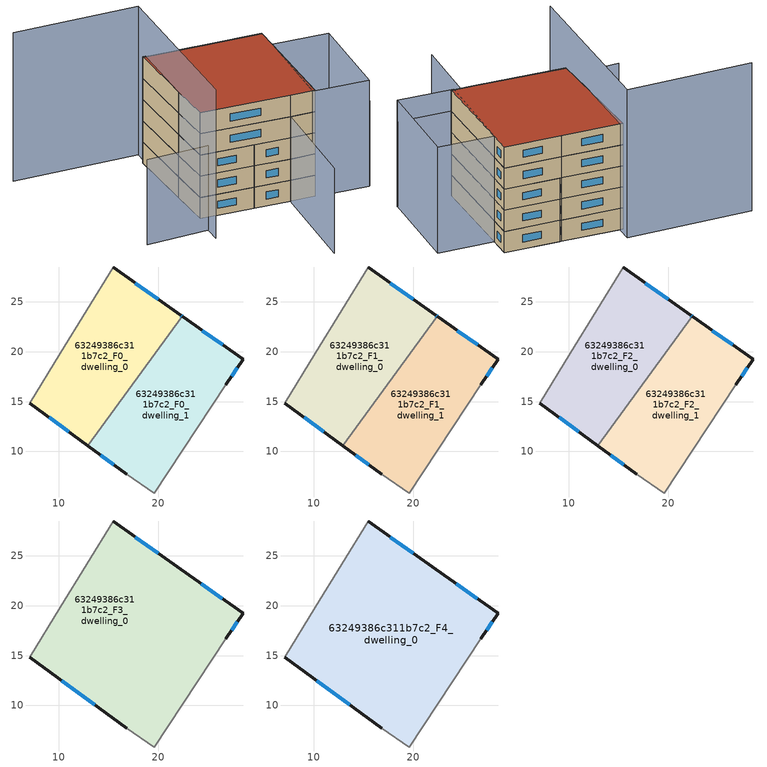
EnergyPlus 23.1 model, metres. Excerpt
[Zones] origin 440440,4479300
63249386c311b7c2_F0_dwelling_0
 floor ground (EU_floor_Construction): 12.93,10.56 22.4,23.55 22.24,23.66 15.46,28.51 10.16,19.84 7.1,14.82 z0
 wall outside (EU_wall_Construction): 15.46,28.51 22.24,23.66 22.4,23.55 / 12.93,10.56 7.1,14.82 z0:3
 wall adiabatic (EU_wall_Construction): 7.1,14.82 10.16,19.84 15.46,28.51 z0:3
 wall to 63249386c311b7c2_F0_dwelling_1 (EU_wall_Construction): 22.4,23.55 12.93,10.56 z0:3
 window (EU_Window_Construction): 17.71,26.91 19.99,25.27 / 22.29,23.63 22.35,23.59 / 11,11.97 9.04,13.4 z0.99:2.01
63249386c311b7c2_F0_dwelling_1
 floor ground (EU_floor_Construction): 19.6,5.81 26.8,16.67 28.54,19.26 22.4,23.55 12.93,10.56 16.85,7.7 z0
 wall outside (EU_wall_Construction): 16.85,7.7 12.93,10.56 / 22.4,23.55 28.54,19.26 26.8,16.67 z0:3
 wall adiabatic (EU_wall_Construction): 26.8,16.67 19.6,5.81 16.85,7.7 z0:3
 window (EU_Window_Construction): 15.56,8.65 14.23,9.61 / 24.44,22.13 26.5,20.68 / 27.96,18.4 27.38,17.53 z0.99:2.01
63249386c311b7c2_F1_dwelling_0
 floor to 63249386c311b7c2_F0_dwelling_0 (EU_floor_Construction): 12.93,10.56 22.4,23.55 22.24,23.66 15.46,28.51 10.16,19.84 7.1,14.82 z3
 wall outside (EU_wall_Construction): 15.46,28.51 22.24,23.66 22.4,23.55 / 12.93,10.56 7.1,14.82 z3:6
 wall adiabatic (EU_wall_Construction): 7.1,14.82 10.16,19.84 15.46,28.51 z3:6
 wall to 63249386c311b7c2_F1_dwelling_1 (EU_wall_Construction): 22.4,23.55 12.93,10.56 z3:6
 window (EU_Window_Construction): 17.71,26.91 19.99,25.27 / 22.29,23.63 22.35,23.59 / 11,11.97 9.04,13.4 z3.99:5.01
63249386c311b7c2_F1_dwelling_1
 floor to 63249386c311b7c2_F0_dwelling_1 (EU_floor_Construction): 19.6,5.81 26.8,16.67 28.54,19.26 22.4,23.55 12.93,10.56 16.85,7.7 z3
 wall outside (EU_wall_Construction): 16.85,7.7 12.93,10.56 / 22.4,23.55 28.54,19.26 26.8,16.67 z3:6
 wall adiabatic (EU_wall_Construction): 26.8,16.67 19.6,5.81 16.85,7.7 z3:6
 window (EU_Window_Construction): 15.56,8.65 14.23,9.61 / 24.44,22.13 26.5,20.68 / 27.96,18.4 27.38,17.53 z3.99:5.01
63249386c311b7c2_F2_dwelling_0
 floor to 63249386c311b7c2_F1_dwelling_0 (EU_floor_Construction): 12.93,10.56 22.4,23.55 22.24,23.66 15.46,28.51 10.16,19.84 7.1,14.82 z6
 wall outside (EU_wall_Construction): 15.46,28.51 22.24,23.66 22.4,23.55 / 12.93,10.56 7.1,14.82 z6:9
 wall adiabatic (EU_wall_Construction): 7.1,14.82 10.16,19.84 15.46,28.51 z6:9
 wall to 63249386c311b7c2_F2_dwelling_1 (EU_wall_Construction): 22.4,23.55 12.93,10.56 z6:9
 window (EU_Window_Construction): 17.71,26.91 19.99,25.27 / 22.29,23.63 22.35,23.59 / 11,11.97 9.04,13.4 z6.99:8.01
63249386c311b7c2_F2_dwelling_1
 floor to 63249386c311b7c2_F1_dwelling_1 (EU_floor_Construction): 19.6,5.81 26.8,16.67 28.54,19.26 22.4,23.55 12.93,10.56 16.85,7.7 z6
 wall outside (EU_wall_Construction): 16.85,7.7 12.93,10.56 / 22.4,23.55 28.54,19.26 26.8,16.67 z6:9
 wall adiabatic (EU_wall_Construction): 26.8,16.67 19.6,5.81 16.85,7.7 z6:9
 window (EU_Window_Construction): 15.56,8.65 14.23,9.61 / 24.44,22.13 26.5,20.68 / 27.96,18.4 27.38,17.53 z6.99:8.01
63249386c311b7c2_F3_dwelling_0
 floor to 63249386c311b7c2_F2_dwelling_0 (EU_floor_Construction): 12.93,10.56 22.4,23.55 22.24,23.66 15.46,28.51 10.16,19.84 7.1,14.82 z9
 floor to 63249386c311b7c2_F2_dwelling_1 (EU_floor_Construction): 19.6,5.81 26.8,16.67 28.54,19.26 22.4,23.55 12.93,10.56 16.85,7.7 z9
 wall outside (EU_wall_Construction): 16.85,7.7 7.1,14.82 / 15.46,28.51 22.24,23.66 28.54,19.26 26.8,16.67 z9:12
 wall adiabatic (EU_wall_Construction): 7.1,14.82 10.16,19.84 15.46,28.51 / 26.8,16.67 19.6,5.81 16.85,7.7 z9:12
 window (EU_Window_Construction): 13.62,10.06 10.33,12.46 / 17.71,26.91 19.99,25.27 / 24.33,22.2 26.45,20.72 / 27.96,18.4 27.38,17.53 z9.99:11.01
63249386c311b7c2_F4_dwelling_0
 floor to 63249386c311b7c2_F3_dwelling_0 (EU_floor_Construction): 19.6,5.81 26.8,16.67 28.54,19.26 22.24,23.66 15.46,28.51 10.16,19.84 7.1,14.82 16.85,7.7 z12
 wall outside (EU_wall_Construction): 16.85,7.7 7.1,14.82 / 15.46,28.51 22.24,23.66 28.54,19.26 26.8,16.67 z12:15
 wall adiabatic (EU_wall_Construction): 7.1,14.82 10.16,19.84 15.46,28.51 / 26.8,16.67 19.6,5.81 16.85,7.7 z12:15
 window (EU_Window_Construction): 13.62,10.06 10.33,12.46 / 17.71,26.91 19.99,25.27 / 24.33,22.2 26.45,20.72 / 27.96,18.4 27.38,17.53 z12.99:14.01
 roof outside (EU_roof_Construction): 22.24,23.66 28.54,19.26 26.8,16.67 19.6,5.81 16.85,7.7 7.1,14.82 10.16,19.84 15.46,28.51 z15
shading: 8.52,-4 16.89,7.75 / 16.89,7.75 25.53,1.59 / -2.05,16.79 5.55,12.12 z0:12; 33,12.28 25.41,1.55 / 25.41,1.55 19.21,5.94 / 19.21,5.94 26.8,16.67 / 26.8,16.67 33,12.28 z0:15; 2.95,39.55 17.04,30.13 / 17.04,30.13 3.88,10.45 z0:21
[Building]
EU S2 Campaign: North Axis=0; Terrain=City; Solar Distribution=FullExterior
[Site:Location]
Madrid: Latitude=40.5; Longitude=-3.5; Time Zone=1; Elevation=609
[SizingPeriod:WeatherFileDays]
AnnualSizingPeriod: Begin Month=1; Begin Day of Month=1; End Month=12; End Day of Month=31; Day of Week for Start Day=Monday; Use Weather File Daylight Saving Period=No; Use Weather File Rain and Snow Indicators=No
[MATERIAL]
EU_InternalMass_Material: Roughness=MediumRough; Thickness=0.1; Conductivity=1; Density=1800; Specific Heat=900; Thermal Absorptance=0.9; Solar Absorptance=0.7; Visible Absorptance=0.7
[MATERIAL:NOMASS] Roughness=MediumRough; Thermal Absorptance=0.9; Solar Absorptance=0.7; Visible Absorptance=0.7
Name | Thermal Resistance
EU_wall_NoMass | 0.609216
EU_roof_NoMass | 0.513268
EU_floor_NoMass | 0.568163
[WINDOWMATERIAL:SIMPLEGLAZINGSYSTEM]
EU_Window_SimpleGlazing: UFactor=5.50606; Solar Heat Gain Coefficient=0.85; Visible Transmittance=0.85
[CONSTRUCTION]
EU_wall_Construction: EU_wall_NoMass
EU_roof_Construction: EU_roof_NoMass
EU_floor_Construction: EU_floor_NoMass
EU_InternalMass_Construction: EU_InternalMass_Material
EU_Window_Construction: EU_Window_SimpleGlazing
[ZONE] Type=1; Multiplier=1; Ceiling Height=autocalculate; Floor Area=autocalculate; Part of Total Floor Area=Yes
Name | Volume
63249386c311b7c2_F0_dwelling_0; 63249386c311b7c2_F1_dwelling_0; 63249386c311b7c2_F2_dwelling_0 | 379.087
63249386c311b7c2_F3_dwelling_0 | 758.168
63249386c311b7c2_F4_dwelling_0 | 758.18
63249386c311b7c2_F0_dwelling_1; 63249386c311b7c2_F1_dwelling_1; 63249386c311b7c2_F2_dwelling_1 | 379.081
[INTERNALMASS] Construction=EU_InternalMass_Construction
Name | Zone or ZoneList | Surface Area
63249386c311b7c2_F0_dwelling_0_EU_InternalMass | 63249386c311b7c2_F0_dwelling_0 | 126.362
63249386c311b7c2_F0_dwelling_1_EU_InternalMass | 63249386c311b7c2_F0_dwelling_1 | 126.36
63249386c311b7c2_F1_dwelling_0_EU_InternalMass | 63249386c311b7c2_F1_dwelling_0 | 126.362
63249386c311b7c2_F1_dwelling_1_EU_InternalMass | 63249386c311b7c2_F1_dwelling_1 | 126.36
63249386c311b7c2_F2_dwelling_0_EU_InternalMass | 63249386c311b7c2_F2_dwelling_0 | 126.362
63249386c311b7c2_F2_dwelling_1_EU_InternalMass | 63249386c311b7c2_F2_dwelling_1 | 126.36
63249386c311b7c2_F3_dwelling_0_EU_InternalMass | 63249386c311b7c2_F3_dwelling_0 | 252.727
63249386c311b7c2_F4_dwelling_0_EU_InternalMass | 63249386c311b7c2_F4_dwelling_0 | 252.727
[OTHEREQUIPMENT] Fuel Type=Electricity; Design Level Calculation Method=Watts/Area; Power per Zone Floor Area=1; Fraction Latent=0; Fraction Radiant=0; Fraction Lost=0; Carbon Dioxide Generation Rate=0; EndUse Subcategory=EU_Step8_InternalGains
Name | Zone or ZoneList or Space or SpaceList | Schedule
EU_Step8_InternalGain_63249386c311b7c2_F0_dwelling_0_f000 | 63249386c311b7c2_F0_dwelling_0 | EU_Step8_GainSchedule_63249386c311b7c2_F0_dwelling_0_f000
EU_Step8_InternalGain_63249386c311b7c2_F0_dwelling_1_f000 | 63249386c311b7c2_F0_dwelling_1 | EU_Step8_GainSchedule_63249386c311b7c2_F0_dwelling_1_f000
EU_Step8_InternalGain_63249386c311b7c2_F1_dwelling_0_f000 | 63249386c311b7c2_F1_dwelling_0 | EU_Step8_GainSchedule_63249386c311b7c2_F1_dwelling_0_f000
EU_Step8_InternalGain_63249386c311b7c2_F1_dwelling_1_f000 | 63249386c311b7c2_F1_dwelling_1 | EU_Step8_GainSchedule_63249386c311b7c2_F1_dwelling_1_f000
EU_Step8_InternalGain_63249386c311b7c2_F2_dwelling_0_f000 | 63249386c311b7c2_F2_dwelling_0 | EU_Step8_GainSchedule_63249386c311b7c2_F2_dwelling_0_f000
EU_Step8_InternalGain_63249386c311b7c2_F2_dwelling_1_f000 | 63249386c311b7c2_F2_dwelling_1 | EU_Step8_GainSchedule_63249386c311b7c2_F2_dwelling_1_f000
EU_Step8_InternalGain_63249386c311b7c2_F3_dwelling_0_f000 | 63249386c311b7c2_F3_dwelling_0 | EU_Step8_GainSchedule_63249386c311b7c2_F3_dwelling_0_f000
EU_Step8_InternalGain_63249386c311b7c2_F4_dwelling_0_f000 | 63249386c311b7c2_F4_dwelling_0 | EU_Step8_GainSchedule_63249386c311b7c2_F4_dwelling_0_f000
[ZONEVENTILATION:DESIGNFLOWRATE] Schedule=EU_AlwaysOn; Design Flow Rate Calculation Method=AirChanges/Hour; Air Changes per Hour=0.752966; Ventilation Type=Natural; Fan Pressure Rise=0; Fan Total Efficiency=1; Constant Term Coefficient=1; Temperature Term Coefficient=0; Velocity Term Coefficient=0; Velocity Squared Term Coefficient=0; Minimum Indoor Temperature=-100; Maximum Indoor Temperature=100; Delta Temperature=-100; Minimum Outdoor Temperature=-100; Maximum Outdoor Temperature=100; Maximum Wind Speed=40
Name | Zone or ZoneList or Space or SpaceList
EU_ConstantAir_63249386c311b7c2_F0_dwelling_0 | 63249386c311b7c2_F0_dwelling_0
EU_ConstantAir_63249386c311b7c2_F0_dwelling_1 | 63249386c311b7c2_F0_dwelling_1
EU_ConstantAir_63249386c311b7c2_F1_dwelling_0 | 63249386c311b7c2_F1_dwelling_0
EU_ConstantAir_63249386c311b7c2_F1_dwelling_1 | 63249386c311b7c2_F1_dwelling_1
EU_ConstantAir_63249386c311b7c2_F2_dwelling_0 | 63249386c311b7c2_F2_dwelling_0
EU_ConstantAir_63249386c311b7c2_F2_dwelling_1 | 63249386c311b7c2_F2_dwelling_1
EU_ConstantAir_63249386c311b7c2_F3_dwelling_0 | 63249386c311b7c2_F3_dwelling_0
EU_ConstantAir_63249386c311b7c2_F4_dwelling_0 | 63249386c311b7c2_F4_dwelling_0
[HVACTEMPLATE:THERMOSTAT] Constant Heating Setpoint=20; Constant Cooling Setpoint=50
EU_HeatOnly_63249386c311b7c2_F0_dwelling_0; EU_HeatOnly_63249386c311b7c2_F0_dwelling_1; EU_HeatOnly_63249386c311b7c2_F1_dwelling_0; EU_HeatOnly_63249386c311b7c2_F1_dwelling_1; EU_HeatOnly_63249386c311b7c2_F2_dwelling_0; EU_HeatOnly_63249386c311b7c2_F2_dwelling_1; EU_HeatOnly_63249386c311b7c2_F3_dwelling_0; EU_HeatOnly_63249386c311b7c2_F4_dwelling_0
[HVACTEMPLATE:ZONE:IDEALLOADSAIRSYSTEM] System Availability Schedule=EU_AlwaysOn; Maximum Heating Supply Air Temperature=50; Minimum Cooling Supply Air Temperature=13; Maximum Heating Supply Air Humidity Ratio=0.0156; Minimum Cooling Supply Air Humidity Ratio=0.0077; Heating Limit=NoLimit; Cooling Limit=NoLimit; Heating Availability Schedule=EU_AlwaysOn; Cooling Availability Schedule=EU_CoolingOff; Dehumidification Control Type=ConstantSensibleHeatRatio; Cooling Sensible Heat Ratio=0.7; Dehumidification Setpoint=60; Humidification Control Type=None; Humidification Setpoint=30; Outdoor Air Method=None; Outdoor Air Flow Rate per Person=0.00944; Outdoor Air Flow Rate per Zone Floor Area=0; Outdoor Air Flow Rate per Zone=0; Demand Controlled Ventilation Type=None; Outdoor Air Economizer Type=NoEconomizer; Heat Recovery Type=None; Sensible Heat Recovery Effectiveness=0.7; Latent Heat Recovery Effectiveness=0.65
Name | Template Thermostat
63249386c311b7c2_F0_dwelling_0 | EU_HeatOnly_63249386c311b7c2_F0_dwelling_0
63249386c311b7c2_F0_dwelling_1 | EU_HeatOnly_63249386c311b7c2_F0_dwelling_1
63249386c311b7c2_F1_dwelling_0 | EU_HeatOnly_63249386c311b7c2_F1_dwelling_0
63249386c311b7c2_F1_dwelling_1 | EU_HeatOnly_63249386c311b7c2_F1_dwelling_1
63249386c311b7c2_F2_dwelling_0 | EU_HeatOnly_63249386c311b7c2_F2_dwelling_0
63249386c311b7c2_F2_dwelling_1 | EU_HeatOnly_63249386c311b7c2_F2_dwelling_1
63249386c311b7c2_F3_dwelling_0 | EU_HeatOnly_63249386c311b7c2_F3_dwelling_0
63249386c311b7c2_F4_dwelling_0 | EU_HeatOnly_63249386c311b7c2_F4_dwelling_0
[SIZING:ZONE] Zone Cooling Design Supply Air Temperature Input Method=SupplyAirTemperature; Zone Cooling Design Supply Air Temperature=13; Zone Heating Design Supply Air Temperature Input Method=SupplyAirTemperature; Zone Heating Design Supply Air Temperature=50; Zone Cooling Design Supply Air Humidity Ratio=0.008; Zone Heating Design Supply Air Humidity Ratio=0.008; Cooling Design Air Flow Method=DesignDay; Cooling Design Air Flow Rate=0; Cooling Minimum Air Flow per Zone Floor Area=0.000762; Cooling Minimum Air Flow=0; Cooling Minimum Air Flow Fraction=0.2; Heating Design Air Flow Method=DesignDay; Heating Design Air Flow Rate=0; Heating Maximum Air Flow per Zone Floor Area=0.002032; Heating Maximum Air Flow=0.141576; Heating Maximum Air Flow Fraction=0.3; Account for Dedicated Outdoor Air System=No; Dedicated Outdoor Air System Control Strategy=NeutralSupplyAir; Dedicated Outdoor Air Low Setpoint Temperature for Design=autosize; Dedicated Outdoor Air High Setpoint Temperature for Design=autosize; Zone Load Sizing Method=Sensible Load Only No Latent Load; Zone Latent Cooling Design Supply Air Humidity Ratio Input Method=HumidityRatioDifference; Zone Cooling Design Supply Air Humidity Ratio Difference=0.005; Zone Latent Heating Design Supply Air Humidity Ratio Input Method=HumidityRatioDifference; Zone Humidification Design Supply Air Humidity Ratio Difference=0.005
63249386c311b7c2_F0_dwelling_0; 63249386c311b7c2_F0_dwelling_1; 63249386c311b7c2_F1_dwelling_0; 63249386c311b7c2_F1_dwelling_1; 63249386c311b7c2_F2_dwelling_0; 63249386c311b7c2_F2_dwelling_1; 63249386c311b7c2_F3_dwelling_0; 63249386c311b7c2_F4_dwelling_0
[SCHEDULE:CONSTANT]
Name | Hourly Value
EU_AlwaysOn | 1
EU_CoolingOff | 0
[SCHEDULE:FILE] Column Number=1; Rows to Skip at Top=0; Number of Hours of Data=8760; Column Separator=Comma; Interpolate to Timestep=No; Minutes per Item=60; Adjust Schedule for Daylight Savings=Yes
Name | File
EU_Step8_GainSchedule_63249386c311b7c2_F0_dwelling_0_f000 | ../../schedules/63249386c311b7c2/63249386c311b7c2_F0_dwelling_0_f000_gain.csv
EU_Step8_GainSchedule_63249386c311b7c2_F0_dwelling_1_f000 | ../../schedules/63249386c311b7c2/63249386c311b7c2_F0_dwelling_1_f000_gain.csv
EU_Step8_GainSchedule_63249386c311b7c2_F1_dwelling_0_f000 | ../../schedules/63249386c311b7c2/63249386c311b7c2_F1_dwelling_0_f000_gain.csv
EU_Step8_GainSchedule_63249386c311b7c2_F1_dwelling_1_f000 | ../../schedules/63249386c311b7c2/63249386c311b7c2_F1_dwelling_1_f000_gain.csv
EU_Step8_GainSchedule_63249386c311b7c2_F2_dwelling_0_f000 | ../../schedules/63249386c311b7c2/63249386c311b7c2_F2_dwelling_0_f000_gain.csv
EU_Step8_GainSchedule_63249386c311b7c2_F2_dwelling_1_f000 | ../../schedules/63249386c311b7c2/63249386c311b7c2_F2_dwelling_1_f000_gain.csv
EU_Step8_GainSchedule_63249386c311b7c2_F3_dwelling_0_f000 | ../../schedules/63249386c311b7c2/63249386c311b7c2_F3_dwelling_0_f000_gain.csv
EU_Step8_GainSchedule_63249386c311b7c2_F4_dwelling_0_f000 | ../../schedules/63249386c311b7c2/63249386c311b7c2_F4_dwelling_0_f000_gain.csv
